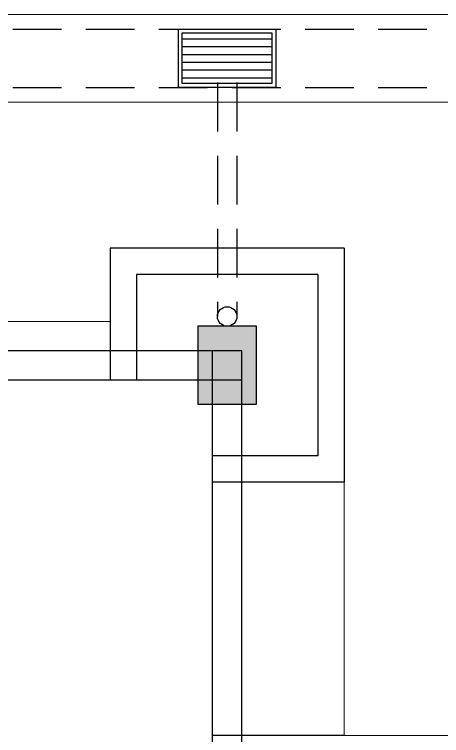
# Model space of a CAD drawing. Header units: inches. Extents: x -86493719 to 430035, y 21644 to 1519532.
# Drawn here: x 56543 to 58734, y 80404 to 84104 of the extents above; entities that cross this region are included whole.
import ezdxf

# ---------------------------------------------------------------- set-up
doc = ezdxf.new("R2010")
doc.units = ezdxf.units.IN
doc.header["$MEASUREMENT"] = 0
doc.linetypes.add('DASHED2', pattern=[0.375, 0.25, -0.125])
doc.linetypes.add('HIDDEN', pattern=[0.375, 0.25, -0.125])
for name, color, linetype, lineweight in [('COLUMN', 8, 'Continuous', 30), ('LW', 8, 'Continuous', 20), ('wall', 8, 'Continuous', 30)]:
    doc.layers.add(name, color=color, linetype=linetype, lineweight=lineweight)
for name, color, linetype in [('DOWNPIPE', 8, 'Continuous'), ('drain', 8, 'Continuous'), ('MSGRATING', 8, 'Continuous')]:
    doc.layers.add(name, color=color, linetype=linetype)

msp = doc.modelspace()

# ---------------------------------------------------------------- linework, layer by layer
at = {"layer": 'COLUMN'}
msp.add_lwpolyline([(57784.3, 82503.6), (57484.3, 82503.6), (57484.3, 82103.6), (57784.3, 82103.6)], close=True, dxfattribs=at)
msp.add_solid([(57784.3, 82503.6), (57484.3, 82503.6), (57784.3, 82103.6), (57484.3, 82103.6)], dxfattribs=at)
at = {"layer": 'DOWNPIPE', "linetype": 'HIDDEN', "ltscale": 1000}
for p, q in [((57584.3, 83753.6), (57584.3, 82553.6)), ((57684.3, 83753.6), (57684.3, 82553.6))]:
    msp.add_line(p, q, dxfattribs=at)
at = {"layer": 'DOWNPIPE'}
msp.add_circle((57634.3, 82553.6), 50, dxfattribs=at)
at = {"layer": 'drain', "linetype": 'DASHED2', "ltscale": 1000}
for points in [[(48284.3, 84028.6), (59359.3, 84028.6), (59359.3, 81528.6), (63359.3, 81528.6), (63359.3, 66078.6), (61359.3, 66078.6), (61359.3, 63103.6), (64859.3, 63103.6), (64859.3, 54578.6), (63359.3, 54578.6), (63359.3, 47578.6), (38409.3, 47578.6), (38409.3, 58028.6)], [(48284.3, 83728.6), (59059.3, 83728.6), (59059.3, 81228.6), (63059.3, 81228.6), (63059.3, 66378.6), (61059.3, 66378.6), (61059.3, 62803.6), (64559.3, 62803.6), (64559.3, 54878.6), (63059.3, 54878.6), (63059.3, 47878.6), (38709.3, 47878.6), (38709.3, 57728.6)]]:
    msp.add_lwpolyline(points, dxfattribs=at)
at = {"layer": 'LW'}
for p, q in [((48284.3, 84103.6), (59434.3, 84103.6)), ((48284.3, 83653.6), (58984.3, 83653.6)), ((56184.3, 82528.6), (57034.3, 82528.6)), ((58234.3, 80403.6), (58234.3, 81703.6)), ((58234.3, 80403.6), (61034.3, 80403.6))]:
    msp.add_line(p, q, dxfattribs=at)
at = {"layer": 'MSGRATING'}
for p, q in [((57404.3, 83978.6), (57864.3, 83978.6)), ((57404.3, 83938.6), (57864.3, 83938.6)), ((57404.3, 83898.6), (57864.3, 83898.6)), ((57404.3, 83858.6), (57864.3, 83858.6)), ((57404.3, 83818.6), (57864.3, 83818.6)), ((57404.3, 83778.6), (57864.3, 83778.6))]:
    msp.add_line(p, q, dxfattribs=at)
for points in [[(57384.3, 83728.6), (57384.3, 84028.6), (57884.3, 84028.6), (57884.3, 83728.6)], [(57404.3, 83748.6), (57404.3, 84008.6), (57864.3, 84008.6), (57864.3, 83748.6)]]:
    msp.add_lwpolyline(points, close=True, dxfattribs=at)
at = {"layer": 'wall'}
for p, q in [((57034.3, 82903.6), (57034.3, 82228.6)), ((58234.3, 82903.6), (57034.3, 82903.6)), ((58234.3, 82903.6), (58234.3, 81703.6)), ((57169.3, 82768.6), (57169.3, 82228.6)), ((58099.3, 82768.6), (57169.3, 82768.6)), ((58099.3, 82768.6), (58099.3, 81838.6)), ((56184.3, 82378.6), (57709.3, 82378.6)), ((57559.3, 79728.6), (57559.3, 82378.6)), ((57709.3, 79728.6), (57709.3, 82378.6)), ((56034.3, 82228.6), (57709.3, 82228.6)), ((58099.3, 81838.6), (57559.3, 81838.6)), ((58234.3, 81703.6), (57559.3, 81703.6)), ((58234.3, 80403.6), (57559.3, 80403.6))]:
    msp.add_line(p, q, dxfattribs=at)

doc.saveas('drawing.dxf')
